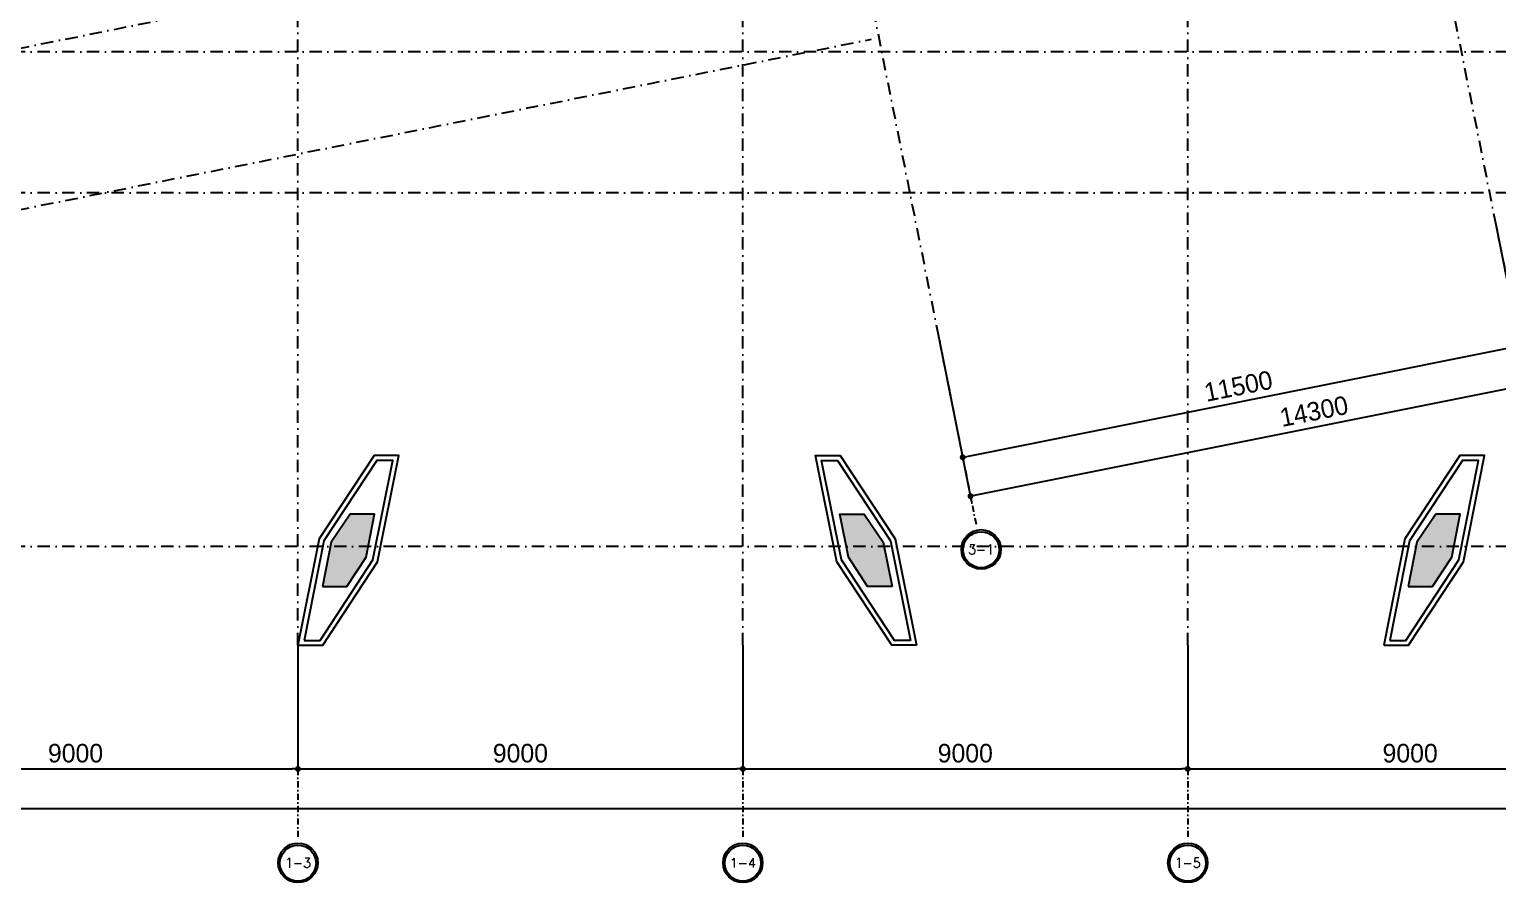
# Model space of a CAD drawing. Extents: x -354516 to 794396, y -401250 to -150594.
# Drawn here: x -36934 to -7231, y -401250 to -383993 of the extents above; entities that cross this region are included whole.
import ezdxf
from ezdxf.enums import TextEntityAlignment as Align

# ---------------------------------------------------------------- set-up
doc = ezdxf.new("R2010")
doc.units = 0
doc.header["$LTSCALE"] = 1000
doc.header["$MEASUREMENT"] = 0
doc.linetypes.add('DASHDOT2', pattern=[0.5, 0.25, -0.125, 0, -0.125])
doc.linetypes.add('DOTE', pattern=[2.42, 2, -0.2, 0.02, -0.2])
for name, color, linetype in [('5', 5, 'Continuous'), ('A-轴线1', 1, 'DOTE'), ('AXIS', 35, 'Continuous'), ('AXIS_TEXT', 7, 'Continuous'), ('P-完成面', 4, 'Continuous'), ('WALL', 2, 'Continuous'), ('墙体', 7, 'Continuous')]:
    doc.layers.add(name, color=color, linetype=linetype)
doc.styles.add('_TCH_AXIS', font='COMPLEX', dxfattribs={"bigfont": 'GBCBIG'})
doc.styles.add('COMPLEX', font='COMPLEX')
doc.styles.add('Word-n', font='stylu.ttf')
doc.dimstyles.new('1-150', dxfattribs={"dimscale": 150, "dimtxt": 2.5, "dimasz": 0.8, "dimexe": 0.8, "dimexo": 0, "dimgap": 0.8, "dimtad": 1, "dimdec": 0, "dimzin": 0, "dimdsep": 46, "dimtxsty": 'Word-n', "dimblk": 'DOT', "dimcen": 0, "dimclrd": 137, "dimclre": 137, "dimclrt": 35, "dimadec": 4, "dimazin": 0, "dimtfac": 1, "dimtdec": 0, "dimtofl": 0, "dimtmove": 2, "dimatfit": 3, "dimldrblk": 'A', "dimfxl": 0, "dimtolj": 1, "dimtzin": 0, "dimarcsym": 0})

# ---------------------------------------------------------------- blocks, each defined once
blk = doc.blocks.new('_AXISO')
blk.add_circle((0, 0), 0.5)
at = {"layer": 'AXIS_TEXT', "style": 'COMPLEX', "width": 1.041667}
blk.add_attdef('A', text='', height=0.56, dxfattribs=at).set_placement((-0.25, -0.28), (0.25, -0.28), align=Align.FIT)
blk = doc.blocks.new('_Dot')
at = {"color": 0, "linetype": 'ByBlock', "lineweight": -2}
blk.add_line((-0.5, 0), (-1, 0), dxfattribs=at)
at = {"color": 0, "linetype": 'ByBlock', "const_width": 0.5}
blk.add_lwpolyline([(-0.25, 0, 1), (0.25, 0, 1)], format="xyb", close=True, dxfattribs=at)
blk = doc.blocks.new('*D210')
at = {"layer": 'Defpoints', "color": 0}
for p in [(-4564, -11413), (97436, -11413), (97436, -14713)]:
    blk.add_point(p, dxfattribs=at)
at = {"layer": '墙体', "color": 137, "lineweight": -2}
for p, q in [((-4564, -11413), (-4564, -14833)), ((97436, -11413), (97436, -14833)), ((-4444, -14713), (97316, -14713))]:
    blk.add_line(p, q, dxfattribs=at)
at = {"layer": '墙体', "color": 137, "lineweight": -2, "xscale": 120, "yscale": 120, "zscale": 120, "rotation": 180}
blk.add_blockref('_Dot', (-4564, -14713), dxfattribs=at)
at = {"layer": '墙体', "color": 137, "lineweight": -2, "xscale": 120, "yscale": 120, "zscale": 120}
blk.add_blockref('_Dot', (97436, -14713), dxfattribs=at)
at = {"layer": '墙体', "color": 35, "insert": (46436, -14399), "char_height": 375, "attachment_point": 5, "style": 'Word-n'}
blk.add_mtext('\\A1;102000', dxfattribs=at)
blk = doc.blocks.new('A')
at = {"color": 134}
for p, q in [((-0.37, 0), (-2.13, 0)), ((-1.44, 1.15), (-1.09, 1.44)), ((-1.44, 1.15), (-0.37, 0)), ((-1.44, -1.15), (-0.37, 0)), ((-1.09, 1.44), (0, 0)), ((-1.09, -1.44), (0, 0)), ((-1.44, -1.15), (-1.09, -1.44))]:
    blk.add_line(p, q, dxfattribs=at)
for points in [[(-1.44, 1.15), (-1.09, 1.44), (-0.37, 0), (0, 0)], [(-1.44, -1.15), (-1.09, -1.44), (-0.37, 0), (0, 0)]]:
    blk.add_solid(points, dxfattribs=at)
blk = doc.blocks.new('*D212')
at = {"layer": 'Defpoints', "color": 0}
for p in [(1436, -11413), (10436, -11413), (10436, -13913)]:
    blk.add_point(p, dxfattribs=at)
at = {"layer": '墙体', "color": 137, "lineweight": -2}
for p, q in [((1436, -11413), (1436, -14033)), ((10436, -11413), (10436, -14033)), ((1556, -13913), (10316, -13913))]:
    blk.add_line(p, q, dxfattribs=at)
at = {"layer": '墙体', "color": 137, "lineweight": -2, "xscale": 120, "yscale": 120, "zscale": 120, "rotation": 180}
blk.add_blockref('_Dot', (1436, -13913), dxfattribs=at)
at = {"layer": '墙体', "color": 137, "lineweight": -2, "xscale": 120, "yscale": 120, "zscale": 120}
blk.add_blockref('_Dot', (10436, -13913), dxfattribs=at)
at = {"layer": '墙体', "color": 35, "insert": (5936, -13598), "char_height": 375, "attachment_point": 5, "style": 'Word-n'}
blk.add_mtext('\\A1;9000', dxfattribs=at)
blk = doc.blocks.new('*D213')
at = {"layer": 'Defpoints', "color": 0}
for p in [(10436, -11413), (19436, -11413), (19436, -13913)]:
    blk.add_point(p, dxfattribs=at)
at = {"layer": '墙体', "color": 137, "lineweight": -2}
for p, q in [((10436, -11413), (10436, -14033)), ((19436, -11413), (19436, -14033)), ((10556, -13913), (19316, -13913))]:
    blk.add_line(p, q, dxfattribs=at)
at = {"layer": '墙体', "color": 137, "lineweight": -2, "xscale": 120, "yscale": 120, "zscale": 120, "rotation": 180}
blk.add_blockref('_Dot', (10436, -13913), dxfattribs=at)
at = {"layer": '墙体', "color": 137, "lineweight": -2, "xscale": 120, "yscale": 120, "zscale": 120}
blk.add_blockref('_Dot', (19436, -13913), dxfattribs=at)
at = {"layer": '墙体', "color": 35, "insert": (14936, -13598), "char_height": 375, "attachment_point": 5, "style": 'Word-n'}
blk.add_mtext('\\A1;9000', dxfattribs=at)
blk = doc.blocks.new('*D214')
at = {"layer": 'Defpoints', "color": 0}
for p in [(19436, -11413), (28436, -11413), (28436, -13913)]:
    blk.add_point(p, dxfattribs=at)
at = {"layer": '墙体', "color": 137, "lineweight": -2}
for p, q in [((19436, -11413), (19436, -14033)), ((28436, -11413), (28436, -14033)), ((19556, -13913), (28316, -13913))]:
    blk.add_line(p, q, dxfattribs=at)
at = {"layer": '墙体', "color": 137, "lineweight": -2, "xscale": 120, "yscale": 120, "zscale": 120, "rotation": 180}
blk.add_blockref('_Dot', (19436, -13913), dxfattribs=at)
at = {"layer": '墙体', "color": 137, "lineweight": -2, "xscale": 120, "yscale": 120, "zscale": 120}
blk.add_blockref('_Dot', (28436, -13913), dxfattribs=at)
at = {"layer": '墙体', "color": 35, "insert": (23936, -13598), "char_height": 375, "attachment_point": 5, "style": 'Word-n'}
blk.add_mtext('\\A1;9000', dxfattribs=at)
blk = doc.blocks.new('*D215')
at = {"layer": 'Defpoints', "color": 0}
for p in [(28436, -11413), (37436, -11413), (37436, -13913)]:
    blk.add_point(p, dxfattribs=at)
at = {"layer": '墙体', "color": 137, "lineweight": -2}
for p, q in [((28436, -11413), (28436, -14033)), ((37436, -11413), (37436, -14033)), ((28556, -13913), (37316, -13913))]:
    blk.add_line(p, q, dxfattribs=at)
at = {"layer": '墙体', "color": 137, "lineweight": -2, "xscale": 120, "yscale": 120, "zscale": 120, "rotation": 180}
blk.add_blockref('_Dot', (28436, -13913), dxfattribs=at)
at = {"layer": '墙体', "color": 137, "lineweight": -2, "xscale": 120, "yscale": 120, "zscale": 120}
blk.add_blockref('_Dot', (37436, -13913), dxfattribs=at)
at = {"layer": '墙体', "color": 35, "insert": (32936, -13598), "char_height": 375, "attachment_point": 5, "style": 'Word-n'}
blk.add_mtext('\\A1;9000', dxfattribs=at)
blk = doc.blocks.new('*D173')
at = {"layer": 'Defpoints', "color": 0}
for p in [(37416, -2355), (23394, -5160), (38063, -5591)]:
    blk.add_point(p, dxfattribs=at)
at = {"layer": '墙体', "color": 137, "lineweight": -2}
for p, q in [((37416, -2355), (38087, -5709)), ((23394, -5160), (24064, -8513)), ((24158, -8372), (37945, -5615))]:
    blk.add_line(p, q, dxfattribs=at)
at = {"layer": '墙体', "color": 137, "lineweight": -2, "xscale": 120, "yscale": 120, "zscale": 120}
for p, rotation in [((38063, -5591), 11.30993247402018), ((24041, -8396), 191.3099324740202)]:
    blk.add_blockref('_Dot', p, dxfattribs=dict(at, rotation=rotation))
at = {"layer": '墙体', "color": 35, "insert": (30990, -6682), "char_height": 375, "attachment_point": 5, "rotation": 11.3099, "style": 'Word-n'}
blk.add_mtext('\\A1;14300', dxfattribs=at)
blk = doc.blocks.new('*D174')
at = {"layer": 'Defpoints', "color": 0}
for p in [(34670, -2904), (23394, -5160), (35161, -5356)]:
    blk.add_point(p, dxfattribs=at)
at = {"layer": '墙体', "color": 137, "lineweight": -2}
for p, q in [((34670, -2904), (35184, -5473)), ((23394, -5160), (23907, -7729)), ((24002, -7588), (35043, -5379))]:
    blk.add_line(p, q, dxfattribs=at)
at = {"layer": '墙体', "color": 137, "lineweight": -2, "xscale": 120, "yscale": 120, "zscale": 120}
for p, rotation in [((35161, -5356), 11.30993247402018), ((23884, -7611), 191.3099324740202)]:
    blk.add_blockref('_Dot', p, dxfattribs=dict(at, rotation=rotation))
at = {"layer": '墙体', "color": 35, "insert": (29460, -6173), "char_height": 375, "attachment_point": 5, "rotation": 11.3099, "style": 'Word-n'}
blk.add_mtext('\\A1;11500', dxfattribs=at)
blk = doc.blocks.new('*D175')
at = {"layer": 'Defpoints', "color": 0}
for p in [(37416, -2355), (34670, -2904), (37906, -4807)]:
    blk.add_point(p, dxfattribs=at)
at = {"layer": '墙体', "color": 137, "lineweight": -2}
for p, q in [((37416, -2355), (37930, -4924)), ((34670, -2904), (35184, -5473)), ((35278, -5332), (37788, -4830))]:
    blk.add_line(p, q, dxfattribs=at)
at = {"layer": '墙体', "color": 137, "lineweight": -2, "xscale": 120, "yscale": 120, "zscale": 120}
for p, rotation in [((37906, -4807), 11.30993247402021), ((35161, -5356), 191.3099324740202)]:
    blk.add_blockref('_Dot', p, dxfattribs=dict(at, rotation=rotation))
at = {"layer": '墙体', "color": 35, "insert": (36471, -4772), "char_height": 375, "attachment_point": 5, "rotation": 11.3099, "style": 'Word-n'}
blk.add_mtext('\\A1;2800', dxfattribs=at)
blk = doc.blocks.new('GRID')
at = {"layer": '5', "color": 250, "ltscale": 2}
for centre in [(24256.5, -9480.1), (10436.4, -15819.3), (19436.4, -15819.3), (28436.4, -15819.3)]:
    blk.add_circle(centre, 364.6, dxfattribs=at)
at = {"layer": '墙体', "color": 250, "linetype": 'DASHDOT2', "lineweight": -3}
for p, q in [((17951.9, 80687.3), (34670.2, -2904.3)), ((6675.2, 78432), (23393.5, -5159.7)), ((10436.4, -11413.5), (10436.4, 30586.5)), ((19436.4, -11413.5), (19436.4, 30586.5)), ((28436.4, -11413.5), (28436.4, 30586.5)), ((107436.4, 586.5), (-19063.6, 586.5)), ((107436.4, -2263.5), (-19063.6, -2263.5)), ((107436.4, -9413.5), (-19063.6, -9413.5))]:
    blk.add_line(p, q, dxfattribs=at)
at = {"layer": '墙体', "color": 35, "linetype": 'DASHDOT2', "ltscale": 0.5}
for p, q in [((34670.2, -2904.3), (35454.7, -6826.6)), ((23393.5, -5159.7), (24178, -9082)), ((10436.4, -11413.5), (10436.4, -15413.5)), ((19436.4, -11413.5), (19436.4, -15413.5)), ((28436.4, -11413.5), (28436.4, -15413.5))]:
    blk.add_line(p, q, dxfattribs=at)
at = {"layer": '墙体', "color": 250, "linetype": 'DASHDOT2', "lineweight": -3}
for points in [[(-4563.6, -1213.5), (21412.3, 3981.7)], [(-4563.6, -4476.8), (22039.9, 843.9)]]:
    blk.add_lwpolyline(points, dxfattribs=at)
at = {"layer": 'AXIS'}
ref = blk.add_blockref('_AXISO', (24256.5, -9474.2), dxfattribs=dict(at, xscale=800, yscale=800, zscale=800))
ref.add_attrib('A', '3-1', dxfattribs={"layer": 'AXIS_TEXT', "height": 202.97, "style": '_TCH_AXIS'}).set_placement((23995.5, -9575.7), (24517.4, -9575.7), align=Align.FIT)
ref = blk.add_blockref('_AXISO', (10436.4, -15813.5), dxfattribs=dict(at, xscale=800, yscale=800, zscale=800))
ref.add_attrib('A', '1-3', dxfattribs={"layer": 'AXIS_TEXT', "height": 199.75, "style": '_TCH_AXIS'}).set_placement((10174.8, -15913.3), (10698, -15913.3), align=Align.FIT)
ref = blk.add_blockref('_AXISO', (19436.4, -15813.5), dxfattribs=dict(at, xscale=800, yscale=800, zscale=800))
ref.add_attrib('A', '1-4', dxfattribs={"layer": 'AXIS_TEXT', "height": 193.6, "style": '_TCH_AXIS'}).set_placement((19173.6, -15910.3), (19699.1, -15910.3), align=Align.FIT)
ref = blk.add_blockref('_AXISO', (28436.4, -15813.5), dxfattribs=dict(at, xscale=800, yscale=800, zscale=800))
ref.add_attrib('A', '1-5', dxfattribs={"layer": 'AXIS_TEXT', "height": 199.75, "style": '_TCH_AXIS'}).set_placement((28174.8, -15913.3), (28698, -15913.3), align=Align.FIT)
at = {"layer": '墙体', "color": 137}
for p1, p2, distance, picture, middle in [((23393.5, -5159.7), (37415.8, -2355.2), -3300, '*D173', (30989.7, -6682.3)), ((34670.2, -2904.3), (37415.8, -2355.2), -2500, '*D175', (36471.5, -4772)), ((23393.5, -5159.7), (34670.2, -2904.3), -2500, '*D174', (29460, -6172.6)), ((-4563.6, -11413.5), (97436.4, -11413.5), -3300, '*D210', (46436.4, -14399.2)), ((1436.4, -11413.5), (10436.4, -11413.5), -2500, '*D212', (5936.4, -13598.4)), ((10436.4, -11413.5), (19436.4, -11413.5), -2500, '*D213', (14936.4, -13598.4)), ((19436.4, -11413.5), (28436.4, -11413.5), -2500, '*D214', (23936.4, -13598.4)), ((28436.4, -11413.5), (37436.4, -11413.5), -2500, '*D215', (32936.4, -13598.4))]:
    dim = blk.add_aligned_dim(p1=p1, p2=p2, distance=distance, dimstyle='1-150', dxfattribs=at)
    dim.commit()
    dim.dimension.update_dxf_attribs({"geometry": picture, "text_midpoint": middle})

msp = doc.modelspace()

# ---------------------------------------------------------------- hatches: boundary and pattern name
at = {"layer": 'WALL'}
h = msp.add_hatch(color=250, dxfattribs=at)
h.dxf.hatch_style = 1
h.paths.add_polyline_path([(-29950.7, -393798.6), (-30442.1, -393798.6), (-30828, -394364), (-31007.3, -395261.1), (-30513.4, -395261.1), (-30123.9, -394664.4)])
h.paths.add_polyline_path([(-19661.5, -394364), (-20047.4, -393798.6), (-20538.8, -393798.6), (-20365.6, -394664.4), (-19976, -395261.1), (-19482.1, -395261.1)])
h.paths.add_polyline_path([(-7986.2, -393798.6), (-8477.7, -393798.6), (-8863.5, -394364), (-9042.9, -395261.1), (-8549, -395261.1), (-8159.4, -394664.4)])
h.paths.add_polyline_path([(8863.5, -394364), (8477.7, -393798.6), (7986.2, -393798.6), (8159.4, -394664.4), (8549, -395261.1), (9042.9, -395261.1)])
h.paths.add_polyline_path([(20538.8, -393798.6), (20047.4, -393798.6), (19661.5, -394364), (19482.1, -395261.1), (19976, -395261.1), (20365.6, -394664.4)])
h.paths.add_polyline_path([(30828, -394364), (30442.1, -393798.6), (29950.7, -393798.6), (30123.8, -394664.4), (30513.4, -395261.1), (31007.3, -395261.1)])

# ---------------------------------------------------------------- linework, layer by layer
at = {"layer": 'P-完成面'}
for points in [[(-31500, -396450), (-31000, -396450), (-29888.8, -394763.8), (-29457.9, -392609.8), (-29957.9, -392609.8), (-31069.3, -394295.9), (-31500, -396450)], [(-18989.5, -396450), (-19489.5, -396450), (-20600.7, -394763.8), (-21031.6, -392609.8), (-20531.6, -392609.8), (-19420.2, -394295.9), (-18989.5, -396450)], [(-9535.6, -396450), (-9035.6, -396450), (-7924.4, -394763.8), (-7493.5, -392609.8), (-7993.5, -392609.8), (-9104.9, -394295.9), (-9535.6, -396450)], [(-31378, -396350), (-31053.9, -396350), (-29983, -394725), (-29579.9, -392709.8), (-29904, -392709.8), (-30975.1, -394334.6)], [(-19111.4, -396350), (-19435.6, -396350), (-20506.5, -394725), (-20909.6, -392709.8), (-20585.4, -392709.8), (-19514.4, -394334.6)], [(-9413.6, -396350), (-9089.4, -396350), (-8018.6, -394725), (-7615.5, -392709.8), (-7939.6, -392709.8), (-9010.6, -394334.6)]]:
    msp.add_lwpolyline(points, close=True, dxfattribs=at)
at = {"layer": 'WALL', "color": 0}
for points in [[(-31007.3, -395261.1), (-30513.4, -395261.1), (-30123.9, -394664.4), (-29950.7, -393798.6), (-30442.1, -393798.6), (-30828, -394364)], [(-19482.1, -395261.1), (-19976, -395261.1), (-20365.6, -394664.4), (-20538.8, -393798.6), (-20047.4, -393798.6), (-19661.5, -394364)], [(-9042.9, -395261.1), (-8549, -395261.1), (-8159.4, -394664.4), (-7986.2, -393798.6), (-8477.7, -393798.6), (-8863.5, -394364)]]:
    msp.add_lwpolyline(points, close=True, dxfattribs=at)

# ---------------------------------------------------------------- block references
at = {"layer": 'A-轴线1'}
msp.add_blockref('GRID', (-41936.4, -385036.5), dxfattribs=at)

doc.saveas('drawing.dxf')
